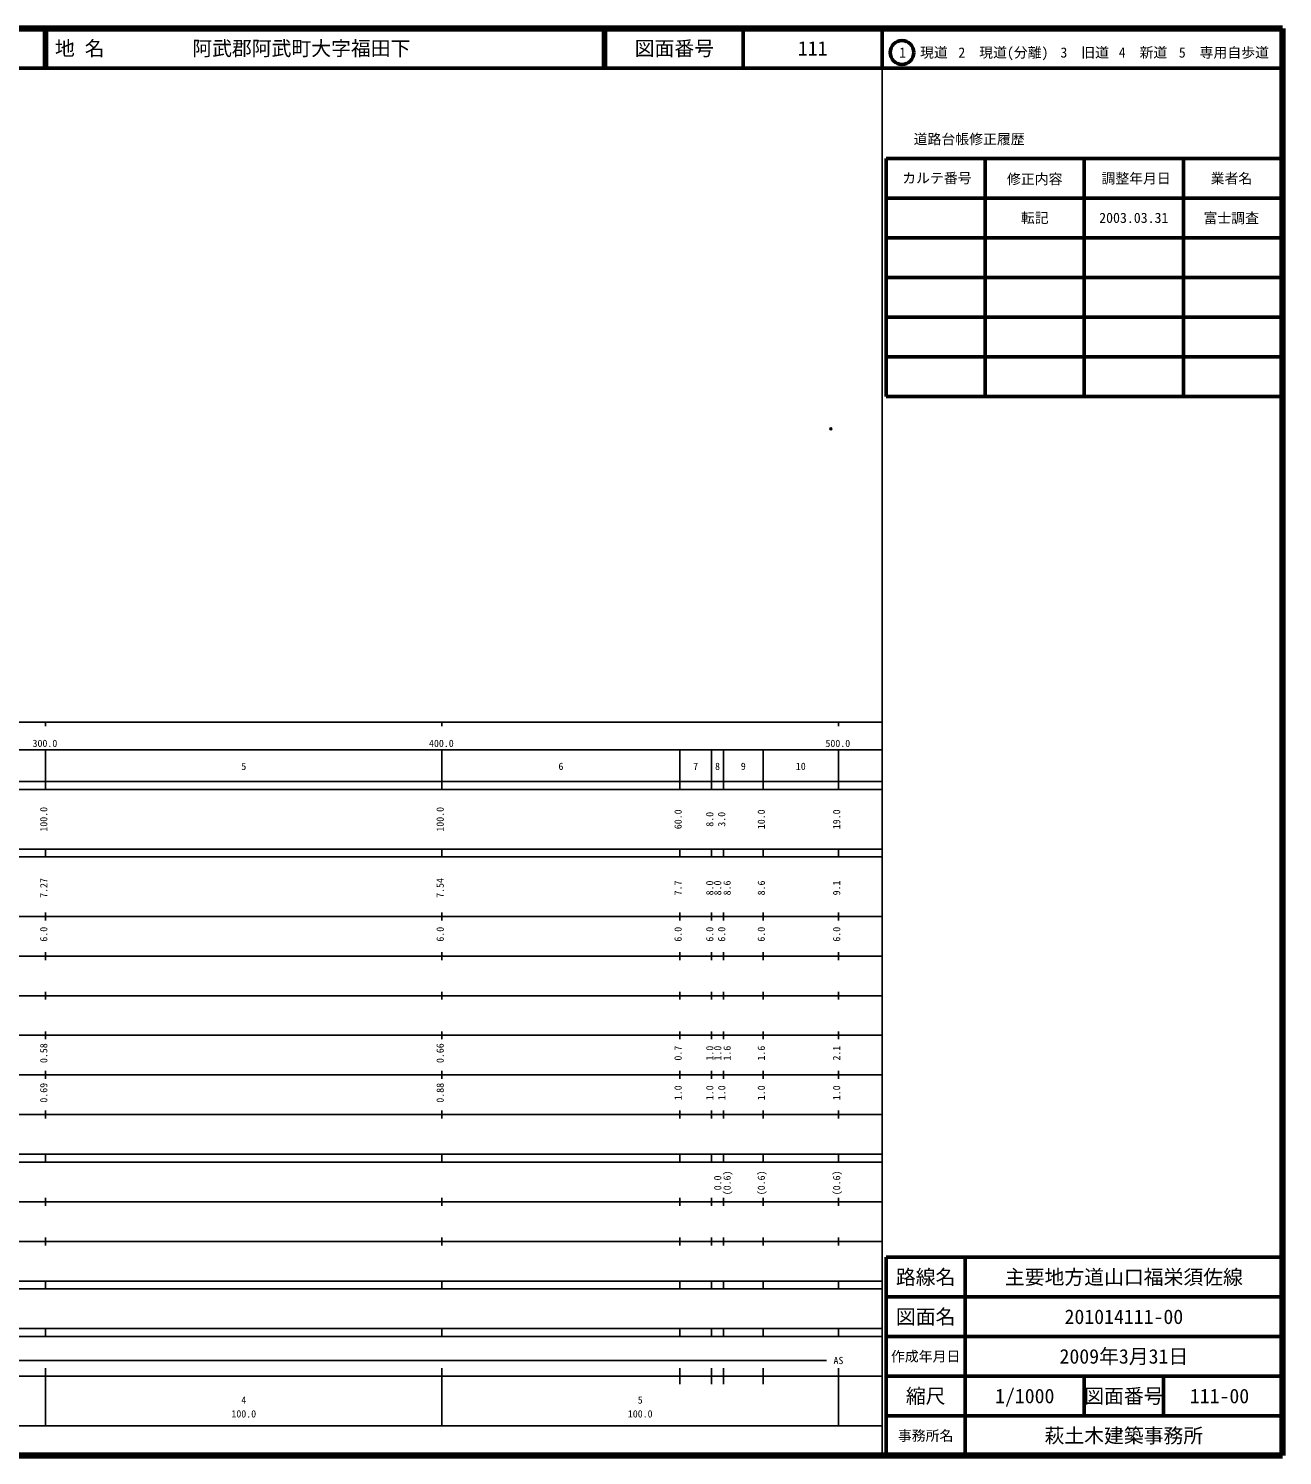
# Model space of a CAD drawing. Units: millimetres on the paper. Extents: x 40 to 680, y 20 to 380.
# Drawn here: x 363.7 to 680, y 20 to 380 of the extents above; entities that cross this region are included whole.
import ezdxf
from ezdxf.enums import TextEntityAlignment as Align

# ---------------------------------------------------------------- set-up
doc = ezdxf.new("R2010")
doc.units = ezdxf.units.MM
doc.header["$PDMODE"] = 32
doc.header["$PDSIZE"] = 0.5
doc.layers.add('M-OTRS', color=6, linetype='Continuous')
doc.layers.add('M-TTL-TXT', color=7, linetype='Continuous')
for name, color, linetype, lineweight in [('M-TTL', 2, 'Continuous', 140), ('M-TTL-BAND', 7, 'Continuous', 25), ('M-TTL-FRAM', 2, 'Continuous', 50), ('M-TTL-LINE', 7, 'Continuous', 50)]:
    doc.layers.add(name, color=color, linetype=linetype, lineweight=lineweight)
doc.styles.add('ＭＳ ゴシック', font='')
doc.styles.get('ＭＳ ゴシック').set_extended_font_data('MS Gothic')

msp = doc.modelspace()

# ---------------------------------------------------------------- linework, layer by layer
at = {"layer": 'M-OTRS'}
msp.add_point((566.074, 278.985), dxfattribs=at)
at = {"layer": 'M-TTL'}
for p, q in [((680, 380), (40, 380)), ((680, 20), (680, 380)), ((40, 20), (680, 20))]:
    msp.add_line(p, q, dxfattribs=at)
at = {"layer": 'M-TTL-BAND'}
for p, q in [((579, 20), (579, 370)), ((40, 205), (579, 205)), ((368, 205), (368, 204)), ((468, 205), (468, 204)), ((568, 205), (568, 204)), ((68, 198), (579, 198)), ((368, 188), (368, 198)), ((468, 188), (468, 198)), ((528, 188), (528, 198)), ((536, 188), (536, 198)), ((539, 188), (539, 198)), ((549, 188), (549, 198)), ((568, 188), (568, 198)), ((40, 190), (579, 190)), ((40, 188), (579, 188)), ((40, 173), (579, 173)), ((368, 171), (368, 173)), ((468, 171), (468, 173)), ((528, 171), (528, 173)), ((536, 171), (536, 173)), ((539, 171), (539, 173)), ((549, 171), (549, 173)), ((568, 171), (568, 173)), ((40, 171), (579, 171)), ((40, 156), (579, 156)), ((368, 155), (368, 157)), ((468, 155), (468, 157)), ((528, 155), (528, 157)), ((536, 155), (536, 157)), ((539, 155), (539, 157)), ((549, 155), (549, 157)), ((568, 155), (568, 157)), ((46, 146), (579, 146)), ((368, 145), (368, 147)), ((468, 145), (468, 147)), ((528, 145), (528, 147)), ((536, 145), (536, 147)), ((539, 145), (539, 147)), ((549, 145), (549, 147)), ((568, 145), (568, 147)), ((368, 135), (368, 137)), ((468, 135), (468, 137)), ((528, 135), (528, 137)), ((536, 135), (536, 137)), ((539, 135), (539, 137)), ((549, 135), (549, 137)), ((568, 135), (568, 137)), ((52, 136), (579, 136)), ((46, 126), (579, 126)), ((368, 125), (368, 127)), ((468, 125), (468, 127)), ((528, 125), (528, 127)), ((536, 125), (536, 127)), ((539, 125), (539, 127)), ((549, 125), (549, 127)), ((568, 125), (568, 127)), ((52, 116), (579, 116)), ((368, 115), (368, 117)), ((468, 115), (468, 117)), ((528, 115), (528, 117)), ((536, 115), (536, 117)), ((539, 115), (539, 117)), ((549, 115), (549, 117)), ((568, 115), (568, 117)), ((46, 106), (579, 106)), ((368, 105), (368, 107)), ((468, 105), (468, 107)), ((528, 105), (528, 107)), ((536, 105), (536, 107)), ((539, 105), (539, 107)), ((549, 105), (549, 107)), ((568, 105), (568, 107)), ((40, 96), (579, 96)), ((40, 94), (579, 94)), ((368, 94), (368, 96)), ((468, 94), (468, 96)), ((528, 94), (528, 96)), ((536, 94), (536, 96)), ((539, 94), (539, 96)), ((549, 94), (549, 96)), ((568, 94), (568, 96)), ((49, 84), (579, 84)), ((368, 83), (368, 85)), ((468, 83), (468, 85)), ((528, 83), (528, 85)), ((536, 83), (536, 85)), ((539, 83), (539, 85)), ((549, 83), (549, 85)), ((568, 83), (568, 85)), ((40, 74), (579, 74)), ((368, 73), (368, 75)), ((468, 73), (468, 75)), ((528, 73), (528, 75)), ((536, 73), (536, 75)), ((539, 73), (539, 75)), ((549, 73), (549, 75)), ((568, 73), (568, 75)), ((40, 64), (579, 64)), ((40, 62), (579, 62)), ((368, 62), (368, 64)), ((468, 62), (468, 64)), ((528, 62), (528, 64)), ((536, 62), (536, 64)), ((539, 62), (539, 64)), ((549, 62), (549, 64)), ((568, 62), (568, 64)), ((40, 52), (579, 52)), ((368, 50), (368, 52)), ((468, 50), (468, 52)), ((528, 50), (528, 52)), ((536, 50), (536, 52)), ((539, 50), (539, 52)), ((549, 50), (549, 52)), ((568, 50), (568, 52)), ((40, 50), (579, 50)), ((71, 44), (565, 44)), ((40, 40), (579, 40)), ((368, 27.5), (368, 42)), ((468, 27.5), (468, 42)), ((528, 38), (528, 42)), ((536, 38), (536, 42)), ((539, 38), (539, 42)), ((549, 38), (549, 42)), ((568, 27.5), (568, 42)), ((68, 27.5), (579, 27.5))]:
    msp.add_line(p, q, dxfattribs=at)
at = {"layer": 'M-TTL-FRAM'}
for p, q in [((580, 347.197), (580, 287.197)), ((580, 347.197), (680, 347.197)), ((580, 287.197), (680, 287.197)), ((680, 70), (580, 70)), ((580, 70), (580, 20))]:
    msp.add_line(p, q, dxfattribs=at)
at = {"layer": 'M-TTL-LINE'}
for p, q in [((367.75, 380), (367.75, 370)), ((368.25, 380), (368.25, 370)), ((508.747, 380), (508.747, 370)), ((509.247, 380), (509.247, 370)), ((543.997, 380), (543.997, 370)), ((579, 380), (579, 370)), ((40, 370), (680, 370)), ((605, 347.197), (605, 287.197)), ((630, 347.197), (630, 287.197)), ((655, 347.197), (655, 287.197)), ((580, 337.197), (680, 337.197)), ((580, 327.197), (680, 327.197)), ((580, 317.197), (680, 317.197)), ((580, 307.197), (680, 307.197)), ((580, 297.197), (680, 297.197)), ((600, 70), (600, 20)), ((680, 60), (580, 60)), ((680, 50), (580, 50)), ((680, 40), (580, 40)), ((630, 40), (630, 30)), ((650, 40), (650, 30)), ((680, 30), (580, 30))]:
    msp.add_line(p, q, dxfattribs=at)
msp.add_circle((584.031, 373.958), 3, dxfattribs=at)

# ---------------------------------------------------------------- texts
at = {"layer": 'M-TTL-BAND', "style": 'ＭＳ ゴシック'}
for s, p in [('300.0', (367.844, 198.195)), ('400.0', (467.844, 198.195)), ('500.0', (567.844, 198.195)), ('5', (418, 192.405)), ('6', (498, 192.405)), ('7', (532, 192.405)), ('8', (537.5, 192.405)), ('9', (544, 192.405)), ('10', (558.5, 192.405)), ('AS', (568, 42.5)), ('4', (418, 32.523)), ('5', (518, 32.523)), ('100.0', (418, 29.033)), ('100.0', (518, 29.033))]:
    msp.add_text(s, height=1.833, dxfattribs=at).set_placement(p, align=Align.BOTTOM_CENTER)
for s, p in [('100.0', (369, 180.5)), ('100.0', (469, 180.5)), ('60.0', (529, 180.5)), ('8.0', (537, 180.5)), ('3.0', (540, 180.5)), ('10.0', (550, 180.5)), ('19.0', (569, 180.5)), ('7.27', (369, 163.174)), ('7.54', (469, 163.174)), ('7.7', (529, 163.174)), ('8.0', (537, 163.174)), ('8.0', (539, 163.174)), ('8.6', (541.37, 163.174)), ('8.6', (550, 163.174)), ('9.1', (569, 163.174)), ('6.0', (369, 151.5)), ('6.0', (469, 151.5)), ('6.0', (529, 151.5)), ('6.0', (537, 151.5)), ('6.0', (540, 151.5)), ('6.0', (550, 151.5)), ('6.0', (569, 151.5)), ('0.58', (369, 121.5)), ('0.66', (469, 121.5)), ('0.7', (529, 121.5)), ('1.0', (537, 121.5)), ('1.0', (539, 121.5)), ('1.6', (541.37, 121.5)), ('1.6', (550, 121.5)), ('2.1', (569, 121.5)), ('0.69', (369, 111.5)), ('0.88', (469, 111.5)), ('1.0', (529, 111.5)), ('1.0', (537, 111.5)), ('1.0', (540, 111.5)), ('1.0', (550, 111.5)), ('1.0', (569, 111.5)), ('0.0', (539, 88.764)), ('(0.6)', (541.37, 88.764)), ('(0.6)', (550, 88.764)), ('(0.6)', (569, 88.764))]:
    msp.add_text(s, height=1.833, rotation=90, dxfattribs=at).set_placement(p, align=Align.BOTTOM_CENTER)
at = {"layer": 'M-TTL-TXT', "style": 'ＭＳ ゴシック'}
for s, p in [('地 名', (370.38, 375)), ('阿武郡阿武町大字福田下', (405.024, 375))]:
    msp.add_text(s, height=3.666, dxfattribs=at).set_placement(p, align=Align.MIDDLE_LEFT)
for s, height, p in [('図面番号', 3.666, (526.622, 375)), ('111', 3.666, (561.497, 375)), ('1\u3000現道', 2.566, (589.448, 373.958)), ('2\u3000現道(分離)', 2.566, (609.619, 373.958)), ('3\u3000旧道', 2.566, (630.121, 373.958)), ('4\u3000新道', 2.566, (644.824, 373.958)), ('5\u3000専用自歩道', 2.566, (665.228, 373.958)), ('道路台帳修正履歴', 2.566, (600.968, 352.113)), ('カルテ番号', 2.566, (592.839, 342.277)), ('修正内容', 2.566, (617.509, 342.023)), ('調整年月日', 2.566, (643.089, 342.197)), ('業者名', 2.566, (667.134, 342.197)), ('転記', 2.566, (617.5, 332.245)), ('2003.03.31', 2.566, (642.5, 332.245)), ('富士調査', 2.566, (667.077, 332.189)), ('路線名', 3.666, (590, 65)), ('路線名', 3.666, (590, 65)), ('主要地方道山口福栄須佐線', 3.666, (640, 65)), ('図面名', 3.666, (590, 55)), ('図面名', 3.666, (590, 55)), ('201014111-00', 3.666, (640, 55)), ('2009年3月31日', 3.666, (640, 45)), ('作成年月日', 2.566, (590, 45)), ('作成年月日', 2.566, (590, 45)), ('縮尺', 3.666, (590, 35)), ('縮尺', 3.666, (590, 35)), ('1/1000', 3.666, (615, 35)), ('図面番号', 3.666, (640, 35)), ('図面番号', 3.666, (640, 35)), ('111-00', 3.666, (664.125, 35)), ('事務所名', 2.566, (590, 25)), ('事務所名', 2.566, (590, 25)), ('萩土木建築事務所', 3.666, (640, 25))]:
    msp.add_text(s, height=height, dxfattribs=at).set_placement(p, align=Align.MIDDLE_CENTER)

doc.saveas('drawing.dxf')
